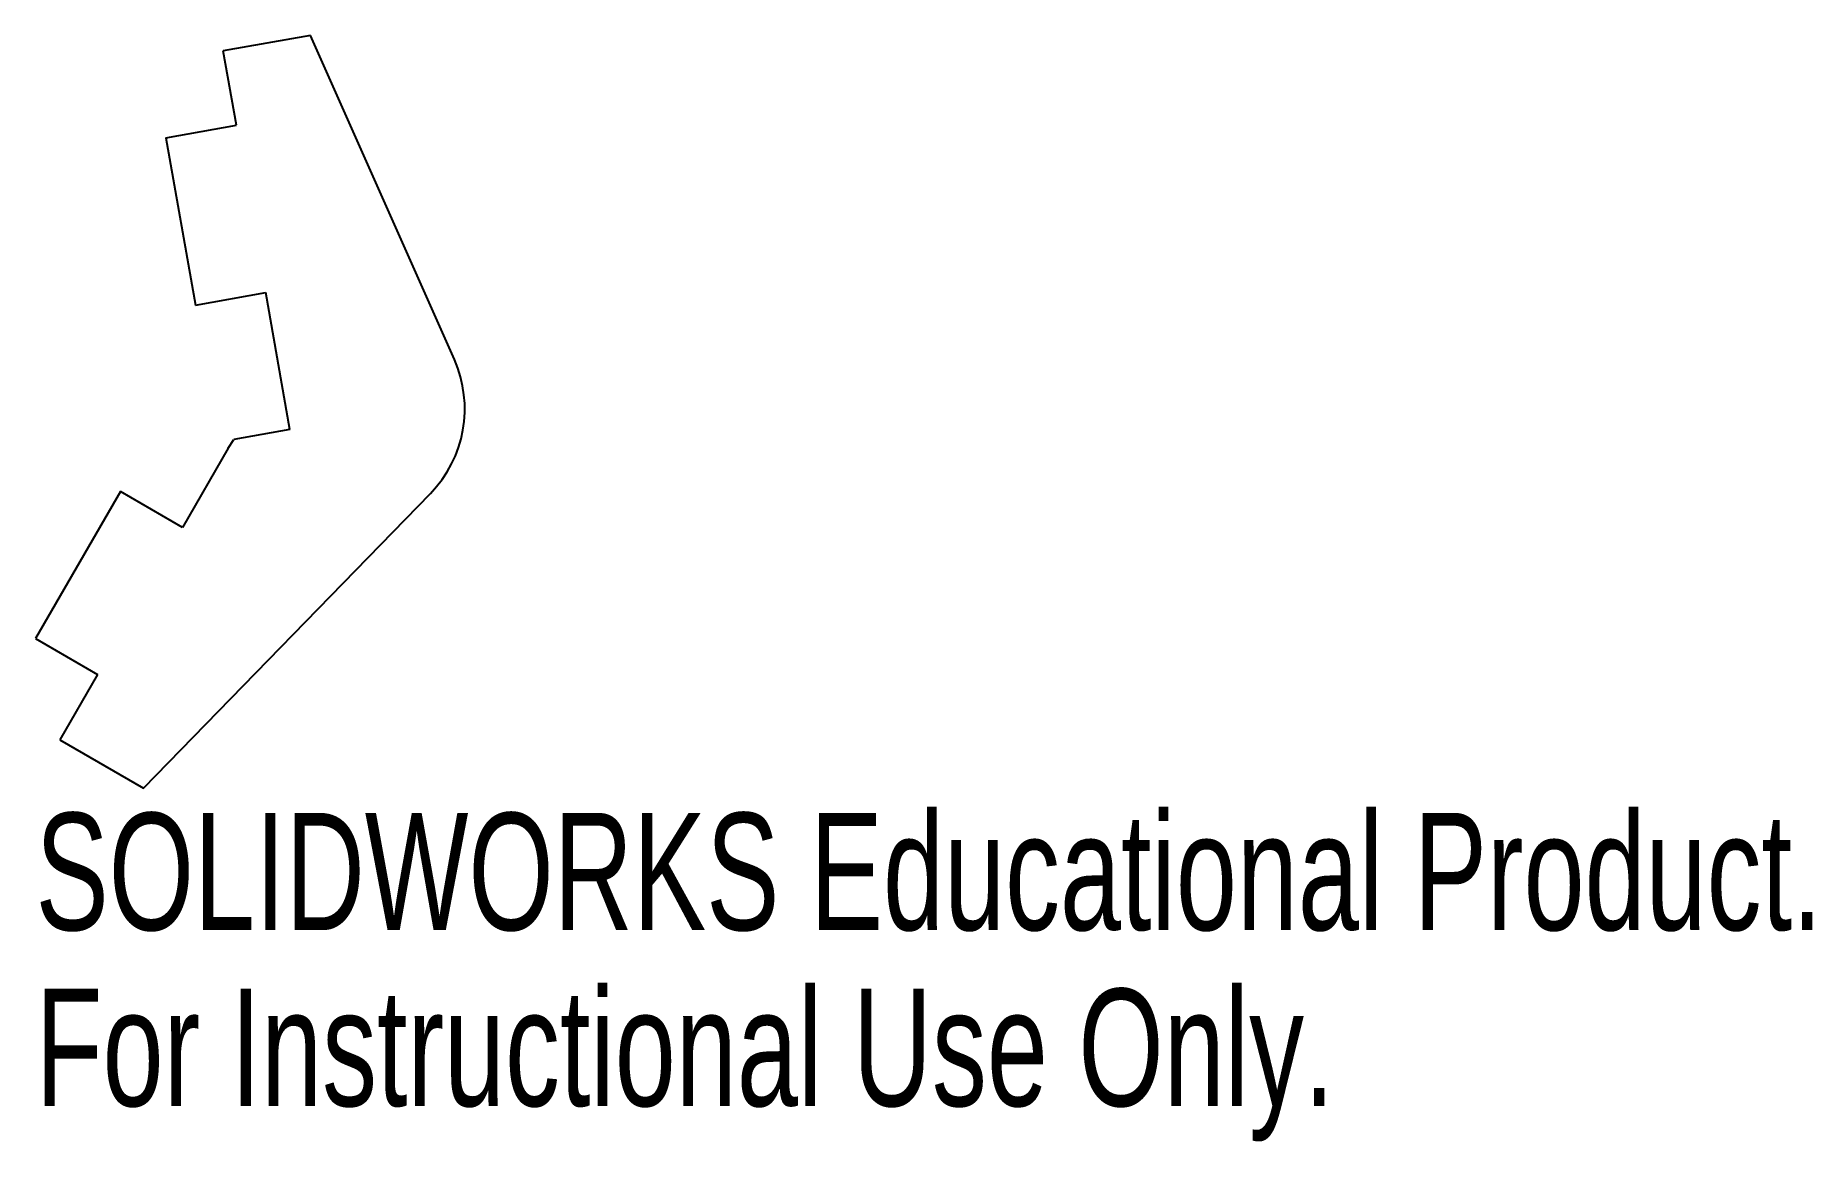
# Model space of a CAD drawing. Header units: millimetres. Extents: x 8 to 81.3, y 19 to 64.6.
import ezdxf

# ---------------------------------------------------------------- set-up
doc = ezdxf.new("R2010")
doc.units = ezdxf.units.MM
doc.styles.add('SLDTEXTSTYLE0', font='TXT', dxfattribs={"width": 0.7})

msp = doc.modelspace()

# ---------------------------------------------------------------- linework, layer by layer
at = {"color": 7, "linetype": 'Continuous', "lineweight": 25}
for p, q in [((19.327, 64.591), (15.728, 63.957)), ((25.258, 51.235), (19.327, 64.591)), ((16.268, 60.892), (15.728, 63.957)), ((13.363, 60.38), (16.268, 60.892)), ((13.363, 60.38), (14.579, 53.486)), ((14.579, 53.486), (17.484, 53.998)), ((18.479, 48.352), (17.484, 53.998)), ((15.926, 47.585), (16.157, 47.943)), ((18.479, 48.352), (16.157, 47.943)), ((15.926, 47.585), (14.042, 44.322)), ((11.487, 45.797), (7.987, 39.735)), ((14.042, 44.322), (11.487, 45.797)), ((12.435, 33.573), (24.269, 45.716)), ((7.987, 39.735), (10.542, 38.26)), ((10.542, 38.26), (8.986, 35.564)), ((8.986, 35.564), (12.435, 33.573))]:
    msp.add_line(p, q, dxfattribs=at)
msp.add_arc((20.688, 49.206), 5, 315.73582, 23.94406, dxfattribs=at)

# ---------------------------------------------------------------- texts
at = {"color": 7, "linetype": 'Continuous', "char_height": 4.83362, "attachment_point": 1, "style": 'SLDTEXTSTYLE0'}
for s, insert in [('SOLIDWORKS Educational Product.', (7.987, 32.554)), ('For Instructional Use Only.', (7.987, 25.303))]:
    msp.add_mtext(s, dxfattribs=dict(at, insert=insert))

doc.saveas('drawing.dxf')
